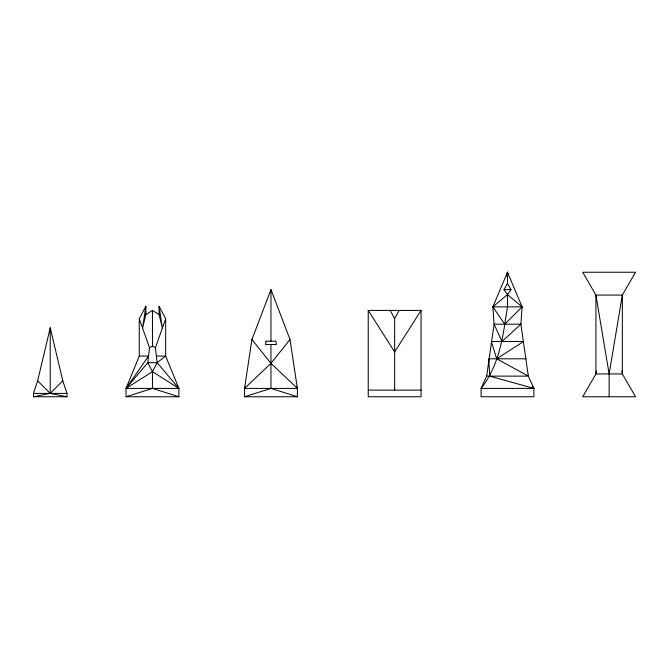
<?xml version="1.0" encoding="UTF-8"?>
<svg xmlns="http://www.w3.org/2000/svg" width="669" height="669" viewBox="0 0 669 669"><rect width="100%" height="100%" fill="white"/><g stroke="black" fill="none" stroke-linecap="round" stroke-linejoin="round"><path stroke-width="1" d="M506.458 276.238L507.487 272.241L507.487 283.388L504.008 289.593L507.487 294.536L522.104 306.87L520.892 324.181L528.318 376.129L533.904 388.405L533.904 396.759L481.078 396.759L481.078 388.405L486.664 376.129L494.09 324.181L492.869 306.87L507.487 272.241L522.104 306.87L504.71 324.181C501.516 346.793 495.503 370.233 481.078 388.405L533.904 388.405L532.75 386.774M145.867 306.277L142.564 328.069L145.867 314.581L145.867 306.277L139.261 318.728L149.53 347.78L147.807 362.673L152.465 371.646L152.465 388.405L178.882 396.759L178.882 388.405L165.678 356.084L165.678 318.728L159.071 306.277L159.071 314.581L162.375 328.069L159.071 306.277M296.551 386.523L297.387 388.405L244.553 388.405L251.929 339.509L270.97 289.568L290.012 339.509L297.387 388.405L297.387 396.759L244.553 396.759L244.553 388.405L245.389 386.523M609.133 373.929L622.346 295.071L635.55 272.241L582.724 272.241L595.928 295.071L609.133 373.929L609.133 396.759M507.144 274.273L507.487 272.241L507.83 274.273M596.472 370.86L595.928 373.929L582.724 396.759L635.55 396.759L622.346 373.929L621.802 370.86M37.648 380.82L50.217 327.793L62.794 380.82L66.992 393.405L66.992 396.759L33.45 396.759L33.45 393.405L37.648 380.82L50.217 393.405L66.992 396.759M178.882 396.759L126.056 396.759L126.056 388.405L152.465 371.646L157.131 362.673L155.4 347.78L165.678 318.728M139.261 356.084L126.056 388.405L178.882 388.405L157.131 362.673L147.807 362.673L126.056 388.405L148.501 356.084L139.261 356.084L139.261 318.728M394.651 390.119L394.651 318.578L399.142 310.424M421.06 310.424L394.651 351.936L368.234 310.424L421.06 310.424L421.06 396.759L368.234 396.759L368.234 310.424M507.487 294.536L507.487 306.87L504.71 324.181L492.869 306.87L507.487 294.536L510.974 289.593L507.487 283.388M290.012 339.509L270.97 363.351L244.553 388.405M33.45 396.759L50.217 393.405L62.794 380.82M157.131 362.673L165.678 356.084L156.429 356.084M496.666 358.81L523.576 341.499L491.397 341.499L496.666 358.81L528.318 376.129L486.664 376.129M145.867 314.581L152.465 310.424L159.071 314.581M149.53 347.78L152.465 345.94L152.465 310.424M126.056 396.759L152.465 388.405M244.553 396.759L270.97 388.405L297.387 396.759M504.008 289.593L510.974 289.593M492.869 306.87L522.104 306.87M526.177 358.81L488.805 358.81L489.733 376.129L533.904 388.405M368.234 390.119L421.06 390.119M33.45 393.405L66.992 393.405M152.465 345.94L155.4 347.78M152.465 371.646L178.882 388.405M297.387 388.405L270.97 363.351L251.929 339.509M390.161 310.424L394.651 318.578M507.487 272.241L507.595 274.315M270.97 289.568L270.97 341.173M270.97 344.493L270.97 388.405M50.217 327.793L50.217 393.405M266.053 341.173L265.543 344.493L276.397 344.493L275.887 341.173L266.053 341.173M520.892 324.181L501.967 341.499L494.09 324.181L520.892 324.181M622.346 295.071L595.928 295.071L595.928 373.929L622.346 373.929L622.346 295.071"/></g></svg>
